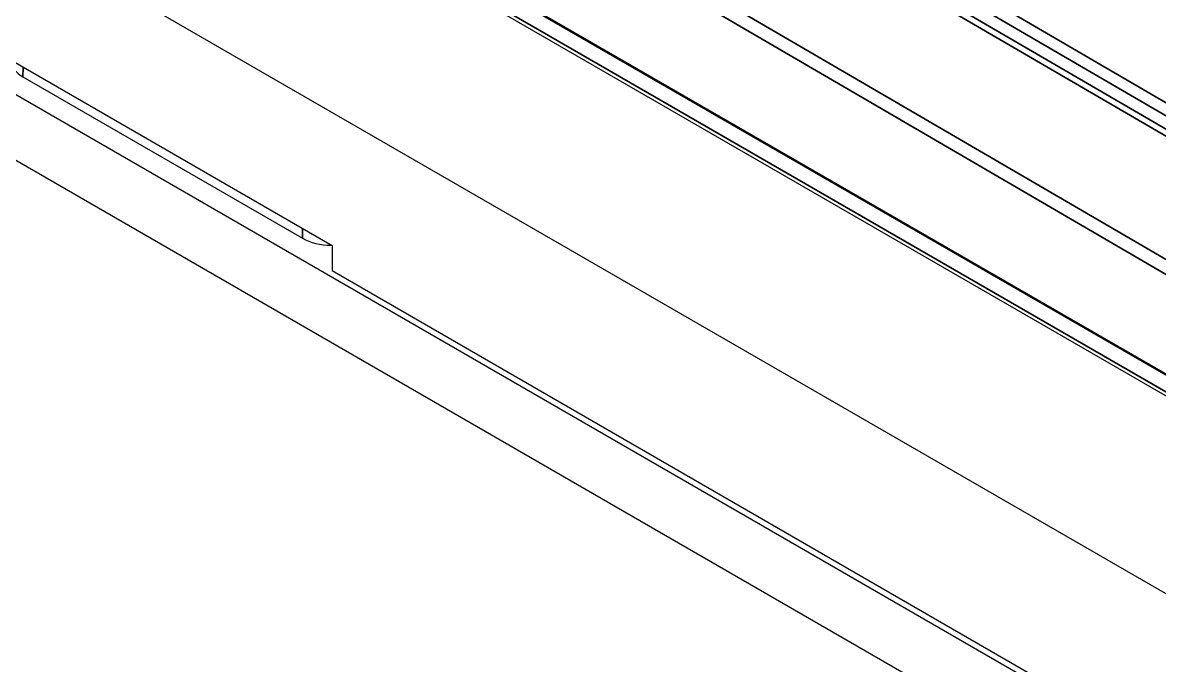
# Model space of a CAD drawing. Header units: millimetres. Extents: x 101 to 3000, y 150 to 4305.
# Drawn here: x 1642.8 to 1748.4, y 1313.5 to 1373.2 of the extents above; entities that cross this region are included whole.
import ezdxf

# ---------------------------------------------------------------- set-up
doc = ezdxf.new("R2010")
doc.units = ezdxf.units.MM
doc.header["$LTSCALE"] = 15
doc.layers.add('_Sichtbarkanten', color=7, linetype='Continuous', lineweight=25)
doc.layers.add('Sichtbar schmal (ISO)', color=7, linetype='Continuous', lineweight=35)

msp = doc.modelspace()

# ---------------------------------------------------------------- linework, layer by layer
at = {"layer": '_Sichtbarkanten'}
for p, q in [((1577.69, 1419.02), (2108.02, 1112.83)), ((2071.7, 1154.24), (1649.56, 1397.95)), ((2069.31, 1153.55), (1648.23, 1396.67)), ((1615.08, 1382.12), (1813.96, 1267.3)), ((1813.96, 1261.17), (1615.08, 1376)), ((1637.62, 1372.05), (1671.56, 1352.45)), ((1642.82, 1368.13), (1668.81, 1353.13)), ((1671.56, 1352.45), (1671.56, 1350.13)), ((1671.56, 1350.13), (1762.25, 1297.77))]:
    msp.add_line(p, q, dxfattribs=at)
for centre, major_axis, ratio, start_param, end_param in [((1645.48, 1369.66), (-3.75, 0), 0.576647, 6.275518, 7.067974), ((1671.46, 1354.66), (3.75, 0), 0.578054, 3.9276, 4.720056)]:
    msp.add_ellipse(centre, major_axis=major_axis, ratio=ratio, start_param=start_param, end_param=end_param, dxfattribs=at)
at = {"layer": 'Sichtbar schmal (ISO)'}
for p, q in [((1836.92, 1314.43), (1677.74, 1407.31)), ((1836.39, 1313.52), (1677.21, 1406.4)), ((2071.51, 1154.22), (1649.38, 1397.94)), ((1648.03, 1397.17), (2070.18, 1153.44)), ((1818.33, 1322.83), (1703.96, 1389.54)), ((1817.72, 1322.52), (1703.36, 1389.23)), ((1797.21, 1321.64), (1699.2, 1378.81)), ((1798.42, 1322.33), (1700.41, 1379.51)), ((1642.82, 1368.13), (1642.87, 1369.01)), ((1668.81, 1353.13), (1668.81, 1354.04))]:
    msp.add_line(p, q, dxfattribs=at)

doc.saveas('drawing.dxf')
